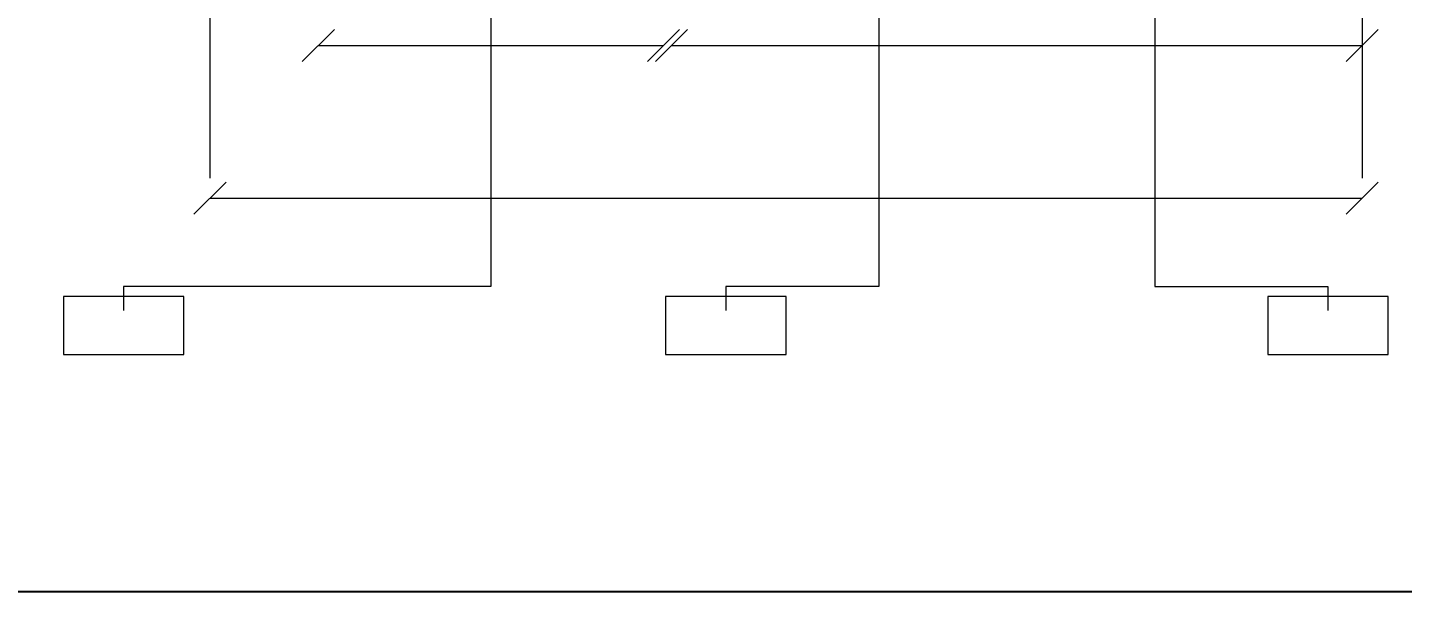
# Model space of a CAD drawing. Header units: millimetres. Extents: x -39780 to 216580, y 220 to 11660.
# Drawn here: x 122245 to 125671, y 220 to 1625 of the extents above; entities that cross this region are included whole.
import ezdxf

# ---------------------------------------------------------------- set-up
doc = ezdxf.new("R2010")
doc.units = ezdxf.units.MM
for name, color, linetype, lineweight in [('DIM', 7, 'CONTINUOUS', 13), ('FRAME', 7, 'CONTINUOUS', 25), ('TAG', 7, 'CONTINUOUS', 13)]:
    doc.layers.add(name, color=color, linetype=linetype, lineweight=lineweight)

msp = doc.modelspace()

# ---------------------------------------------------------------- linework, layer by layer
at = {"layer": 'DIM'}
for p, q in [((122700, 1850), (122700, 1250)), ((125570, 1850), (125570, 1250)), ((122930, 1540), (123010, 1620)), ((123790, 1540), (123870, 1620)), ((123810, 1540), (123890, 1620)), ((125530, 1540), (125610, 1620)), ((122970, 1580), (123830, 1580)), ((123850, 1580), (125570, 1580)), ((122660, 1160), (122740, 1240)), ((125530, 1160), (125610, 1240)), ((122700, 1200), (125570, 1200))]:
    msp.add_line(p, q, dxfattribs=at)
at = {"layer": 'FRAME'}
msp.add_line((120220, 220), (136580, 220), dxfattribs=at)
at = {"layer": 'TAG'}
for p, q in [((124366, 3350), (124366, 980)), ((123400, 3250), (123400, 980)), ((125054, 1930), (125054, 980)), ((123400, 980), (122485, 980)), ((122485, 980), (122485, 920)), ((124366, 980), (123985, 980)), ((123985, 980), (123985, 920)), ((125054, 980), (125485, 980)), ((125485, 980), (125485, 920)), ((122635, 955), (122335, 955)), ((122335, 955), (122335, 810)), ((122635, 810), (122635, 955)), ((124135, 955), (123835, 955)), ((123835, 955), (123835, 810)), ((124135, 810), (124135, 955)), ((125635, 955), (125335, 955)), ((125335, 955), (125335, 810)), ((125635, 810), (125635, 955)), ((122335, 810), (122635, 810)), ((123835, 810), (124135, 810)), ((125335, 810), (125635, 810))]:
    msp.add_line(p, q, dxfattribs=at)

doc.saveas('drawing.dxf')
